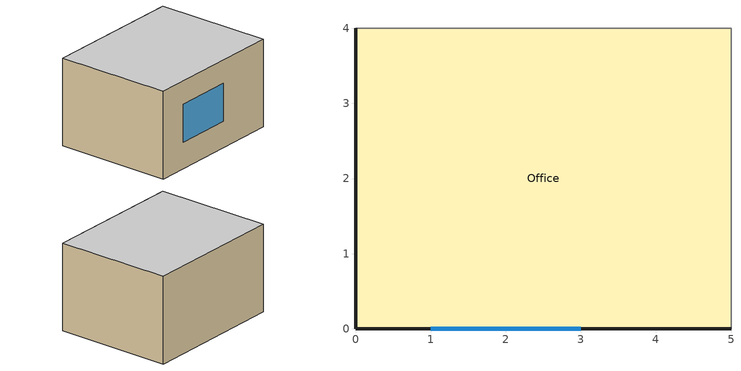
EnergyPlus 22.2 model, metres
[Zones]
Office
 floor adiabatic (Floor): 0,0 0,4 5,4 5,0 z0
 wall outside (ExtWall): 0,4 0,0 5,0 z0:3
 wall adiabatic (IntWall): 5,0 5,4 0,4 z0:3
 window (Window): 1,0 3,0 z0.9:2.2
 ceiling adiabatic (Ceiling): 0,0 5,0 5,4 0,4 z3
[Building]
Single Room Case: 0, City, 0.04, 0.4, FullInteriorAndExterior, 25, 6
[SizingPeriod:DesignDay]
Phoenix Ann Htg 99.6% Condns DB: 12, 21, WinterDesignDay, 3.7, 0, , , Wetbulb, 3.7, , , , , 97342, 1.7, 100, No, No, No, ASHRAEClearSky, , , , , 0
Phoenix Ann Clg .4% Condns DB=>MWB: 7, 21, SummerDesignDay, 43.4, 12, , , Wetbulb, 21.1, , , , , 97342, 4.1, 260, No, No, No, ASHRAEClearSky, , , , , 1
[Material]
Stucco: Smooth, 0.025, 0.72, 1856, 840, 0.9, 0.7, 0.7
Wall Insulation: MediumRough, 0.09, 0.045, 30, 840, 0.9, 0.7, 0.7
Gypsum 13mm: Smooth, 0.0127, 0.16, 800, 1090, 0.9, 0.4, 0.4
Concrete 100mm: MediumRough, 0.1, 1.95, 2240, 900, 0.9, 0.7, 0.7
Carpet: VeryRough, 0.01, 0.06, 200, 1300, 0.9, 0.8, 0.8
Ceiling Tile: MediumSmooth, 0.015, 0.06, 370, 590, 0.9, 0.3, 0.3
[Material:AirGap]
Partition Air: 0.15
[WindowMaterial:SimpleGlazingSystem]
Double Glazing: 2.5, 0.4, 0.6
[Construction]
ExtWall: Stucco, Wall Insulation, Gypsum 13mm
IntWall: Gypsum 13mm, Partition Air, Gypsum 13mm
Floor: Concrete 100mm, Carpet
Window: Double Glazing
Ceiling: Concrete 100mm, Partition Air, Ceiling Tile
[Zone]
Office: 0, 0, 0, 0, 1, 1, autocalculate, autocalculate
[People]
Office People: Office, Occupancy, People, 2, , , 0.3, autocalculate, Activity
[Lights]
Office Lights: Office, Lighting, Watts/Area, , 10, , 0, 0.42, 0.18, 1
[ElectricEquipment]
Office Equipment: Office, Equipment, Watts/Area, , 10, , 0, 0.5, 0
[ZoneInfiltration:DesignFlowRate]
Office Infiltration: Office, Always On, AirChanges/Hour, , , , 0.3, 1, 0, 0, 0
[HVACTemplate:Thermostat]
Office Thermostat: Heating SP, , Cooling SP
[HVACTemplate:Zone:VAV]
Office: Rooftop VAV, Office Thermostat, autosize, , , Constant, 0.3, , , flow/person, 0.00944, 0, 0, Electric, , Reverse, , , 35, , , , None, , autosize, SystemSupplyAirTemperature, , , SupplyAirTemperature, 35
[HVACTemplate:System:PackagedVAV]
Rooftop VAV: HVAC Avail, autosize, autosize, DrawThrough, 0.7, 1000, 0.9, 1, TwoSpeedDX, , , 12.8, autosize, autosize, 3, None, , , 10, autosize, 0.8, , autosize, autosize, ProportionalMinimum, , DifferentialDryBulb, NoLockout, 19, , , 4, , , InletVaneDampers, CycleOnAny, , None, 0.7, 0.65, None, None, None, , 60, None, , 0.000001, 2690, , 30, NonCoincident
[Schedule:Compact]
Occupancy: Fraction, Through: 12/31, For: Weekdays SummerDesignDay WinterDesignDay, Until: 08:00, 0, Until: 18:00, 1, Until: 24:00, 0, For: AllOtherDays, Until: 24:00, 0
Lighting: Fraction, Through: 12/31, For: Weekdays SummerDesignDay WinterDesignDay, Until: 08:00, 0.05, Until: 18:00, 1, Until: 24:00, 0.05, For: AllOtherDays, Until: 24:00, 0.05
Equipment: Fraction, Through: 12/31, For: Weekdays SummerDesignDay WinterDesignDay, Until: 08:00, 0.3, Until: 18:00, 1, Until: 24:00, 0.3, For: AllOtherDays, Until: 24:00, 0.3
Activity: AnyNumber, Through: 12/31, For: AllDays, Until: 24:00, 120
Always On: Fraction, Through: 12/31, For: AllDays, Until: 24:00, 1
Heating SP: Temperature, Through: 12/31, For: Weekdays, Until: 07:00, 15.6, Until: 18:00, 21, Until: 24:00, 15.6, For: WinterDesignDay, Until: 24:00, 21, For: SummerDesignDay, Until: 24:00, 15.6, For: AllOtherDays, Until: 24:00, 15.6
Cooling SP: Temperature, Through: 12/31, For: Weekdays, Until: 07:00, 29.4, Until: 18:00, 24, Until: 24:00, 29.4, For: SummerDesignDay, Until: 24:00, 24, For: WinterDesignDay, Until: 24:00, 29.4, For: AllOtherDays, Until: 24:00, 29.4
HVAC Avail: Fraction, Through: 12/31, For: Weekdays SummerDesignDay WinterDesignDay, Until: 06:00, 0, Until: 19:00, 1, Until: 24:00, 0, For: AllOtherDays, Until: 24:00, 0
